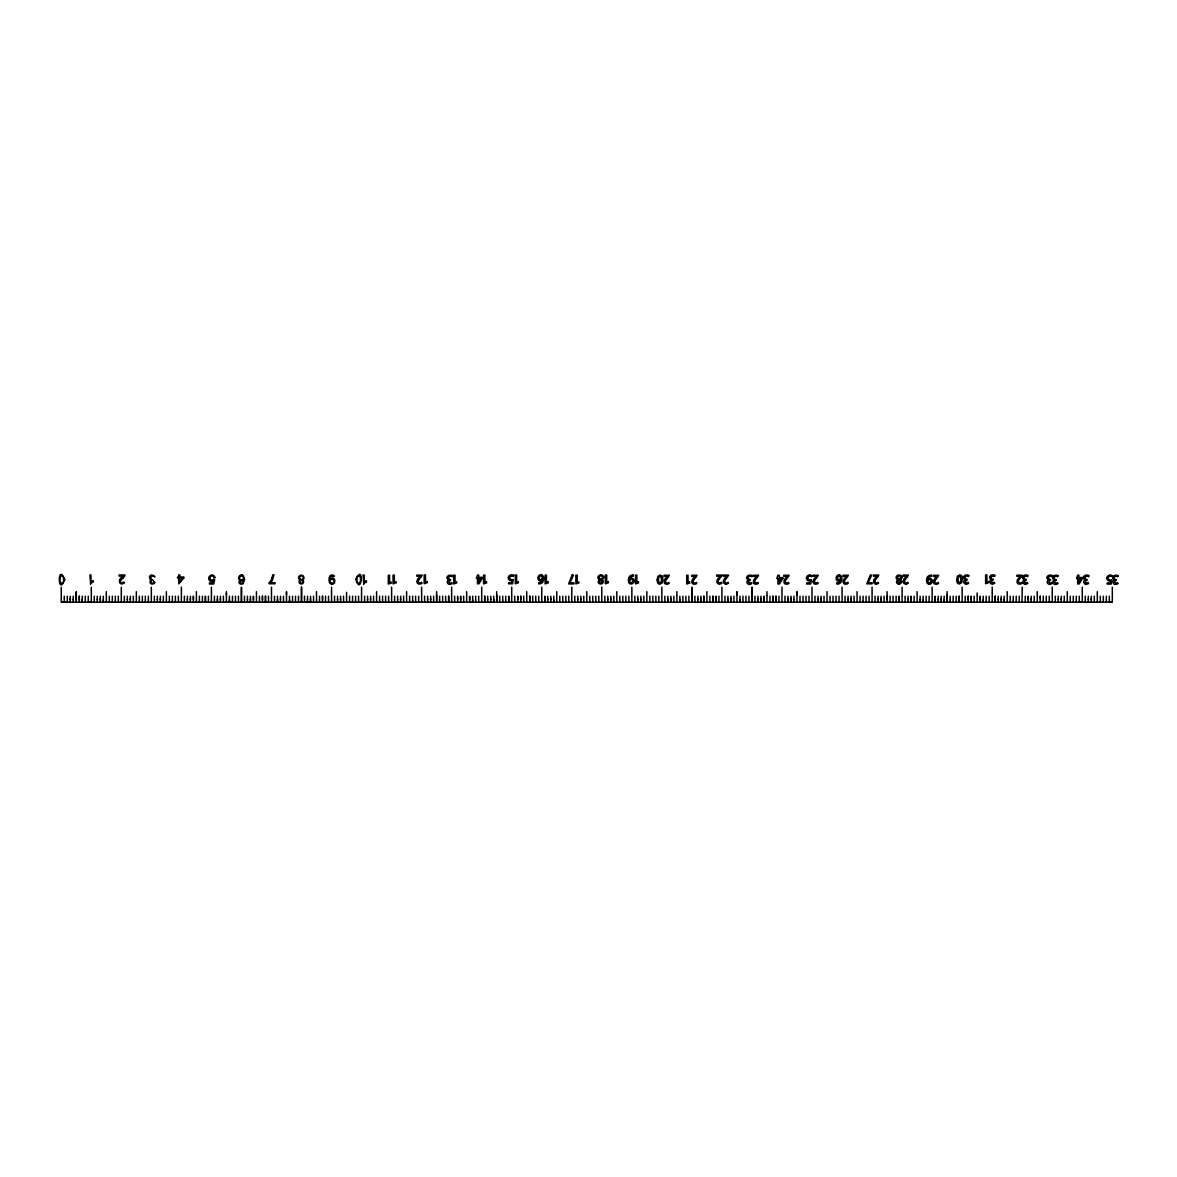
<?xml version="1.0" encoding="UTF-8"?>
<svg xmlns="http://www.w3.org/2000/svg" width="1177" height="1177" viewBox="0 0 1177 1177"><rect width="100%" height="100%" fill="white"/><g stroke="black" fill="none" stroke-linecap="round" stroke-linejoin="round"><path stroke-width="1.5" d="M70.252 602.168L70.282 596.195M73.298 602.168L73.298 599.534M76.27 601.506L76.27 594.944M76.299 600.182L76.27 591.678L76.299 594.297M79.3 599.917L79.3 596.195L79.3 602.168M82.272 599.917L82.302 596.195M97.308 599.534L97.279 596.195M100.295 602.168L100.295 599.534M103.296 599.917L103.296 602.168L103.296 596.195M106.327 602.168L106.298 591.678M109.299 596.195L109.329 602.168M112.33 596.195L112.301 602.168M127.351 599.534L127.322 596.195M130.323 602.168L130.323 599.534M136.355 602.168L136.326 591.678M139.327 596.195L139.357 602.168M142.358 596.195L142.329 602.168M157.38 599.534L157.35 596.195M160.352 602.168L160.352 599.534M163.353 601.785L163.353 596.195M166.384 602.168L166.354 591.678M169.356 596.195L169.385 602.168L169.356 601.403M172.386 596.195L172.357 602.168M187.408 599.534L187.378 596.195M190.38 602.168L190.38 599.534M196.412 602.168L196.382 591.678M199.384 596.195L199.413 602.168M202.415 596.195L202.385 602.168M217.407 596.195L217.436 602.168L217.407 599.167M220.408 602.168L220.408 599.534M226.44 602.168L226.411 592.987M226.44 594.944L226.411 591.678M229.412 596.195L229.412 602.168M232.457 596.195L232.428 602.168M247.464 599.534L247.435 596.195M250.436 601.785L250.436 599.534M250.436 602.168L250.436 598.416M253.438 599.917L253.438 596.195L253.467 602.168M256.439 594.944L256.439 591.678M259.455 596.195L259.484 602.168M262.456 599.917L262.456 596.195L262.456 602.168M277.463 596.195L277.492 602.168L277.463 599.167M280.464 602.168L280.464 599.534M283.51 601.785L283.51 599.917M286.482 601.506L286.511 591.678L286.467 594.944M289.513 602.168L289.483 596.195M292.514 599.917L292.514 596.195M307.521 599.534L307.491 596.195M310.493 602.168L310.507 599.534M310.537 602.168L310.507 598.416M316.539 602.168L316.51 591.678M319.511 599.917L319.511 596.195M322.513 599.917L322.513 596.195L322.513 602.168M337.564 599.534L337.519 596.195M340.536 602.168L340.536 599.534M346.568 602.168L346.568 592.34M349.54 596.195L349.569 602.168M352.57 596.195L352.541 602.168M367.592 599.534L367.562 596.195M370.564 599.534L370.593 601.785M376.596 602.168L376.566 591.678M379.568 596.195L379.597 602.168M382.599 596.195L382.569 602.168M397.62 599.534L397.591 596.195M400.592 602.168L400.592 599.534M406.624 602.168L406.595 591.678M409.596 596.195L409.625 602.168M412.627 596.195L412.627 602.168L412.597 600.653M427.648 599.534L427.619 596.195M430.62 602.168L430.62 599.534M436.652 602.168L436.623 591.678M439.624 596.195L439.654 602.168M442.655 596.195L442.626 602.168M457.647 597.681L457.647 602.168M457.676 599.534L457.647 596.195M460.648 602.168L460.648 596.195L460.678 599.917M466.651 594.944L466.651 591.678M469.652 599.917L469.652 596.195L469.682 602.168M472.654 599.917L472.668 602.168L472.698 596.195M487.705 599.534L487.675 596.195M490.677 602.168L490.677 599.534M493.678 601.035L493.707 599.534M493.707 601.785L493.722 599.917M496.723 602.168L496.679 591.678M499.695 596.195L499.725 602.168M502.726 599.917L502.726 596.195M517.733 599.534L517.733 596.195L517.703 602.168L517.733 601.403M520.705 602.168L520.705 596.195M526.752 602.168L526.722 591.678M529.724 599.917L529.724 596.195M529.753 596.195L529.724 600.285M532.725 602.168L532.754 596.195M547.761 599.534L547.732 596.195M550.748 602.168L550.748 599.534M553.749 599.917L553.749 602.168L553.749 596.195M556.75 591.678L556.78 601.506M559.752 596.195L559.781 602.168M562.783 596.195L562.753 602.168M577.804 599.534L577.775 596.195M580.776 602.168L580.776 599.534M586.808 602.168L586.779 591.678M589.78 596.195L589.809 602.168M592.811 596.195L592.781 602.168M607.832 599.534L607.803 596.195M610.804 602.168L610.804 599.534M613.835 601.403L613.835 602.168L613.805 596.195M616.836 602.168L616.807 591.678M619.808 596.195L619.808 601.785M622.839 596.195L622.81 602.168M637.86 599.534L637.831 596.195M640.832 602.168L640.832 599.534M646.864 602.168L646.835 591.678M649.836 596.195L649.866 602.168M652.867 596.195L652.838 602.168M667.859 596.195L667.889 602.168L667.859 599.167M670.861 602.168L670.861 599.534M676.893 602.168L676.893 595.606M676.863 594.944L676.863 591.678M679.894 599.917L679.894 602.168L679.865 596.195M682.91 596.195L682.866 602.168M697.917 599.534L697.887 596.195M700.889 600.653L700.889 599.534M700.889 602.168L700.889 598.416M703.92 601.785L703.92 596.195M706.921 602.168L706.891 591.678M709.893 596.195L709.937 602.168M712.909 596.195L712.938 600.285M712.938 599.917L712.938 596.195M727.916 596.195L727.945 602.168L727.916 599.167M730.917 602.168L730.917 599.534M736.934 601.506L736.964 591.678L736.92 594.944M739.936 596.195L739.965 602.168M742.967 596.195L742.937 602.168M757.973 599.534L757.944 596.195M760.945 599.534L760.945 602.168L760.945 598.416M763.991 598.416L763.991 602.168M766.963 594.944L766.963 591.678M769.964 596.195L769.993 602.168M772.965 599.917L772.965 596.195L772.965 602.168M788.001 599.534L787.972 596.195M790.988 602.168L790.988 599.534M794.019 599.917L794.019 602.168M796.991 601.506L797.02 591.678L796.991 594.944M799.992 596.195L800.022 602.168M803.023 596.195L802.994 602.168M818.044 599.534L818.015 596.195M821.016 599.534L821.016 602.168L821.046 601.035M827.048 602.168L827.019 591.678M830.02 596.195L830.05 602.168M833.051 596.195L833.022 602.168M848.073 599.534L848.043 596.195M851.045 602.168L851.045 599.534M857.077 602.168L857.047 591.678M860.049 596.195L860.078 602.168M863.079 596.195L863.079 602.168L863.05 601.403M878.101 599.534L878.071 596.195M881.073 602.168L881.073 599.534M887.105 602.168L887.075 591.678M890.077 596.195L890.106 602.168M893.108 596.195L893.078 602.168M908.129 599.534L908.1 596.195M911.101 602.168L911.101 596.195L911.13 599.917M914.132 601.785L914.102 596.195M917.133 602.168L917.104 591.678M920.134 602.168L920.105 599.534M920.134 599.917L920.105 596.195M923.151 596.195L923.151 602.168M938.157 599.534L938.128 596.195M941.129 602.168L941.129 599.534M944.131 600.653L944.131 596.195M944.16 599.917L944.16 602.168M947.161 602.168L947.132 591.678M950.133 599.917L950.148 596.195M953.179 596.195L953.149 602.168M968.156 596.195L968.156 602.168M968.185 599.534L968.185 596.195M971.157 602.168L971.157 596.195L971.187 599.917M977.16 594.944L977.16 592.987M980.176 599.917L980.176 596.195L980.206 602.168M983.207 601.403L983.207 596.195M998.214 599.534L998.184 596.195M1001.186 602.168L1001.186 599.534M1004.231 599.917L1004.231 602.168M1007.232 602.168L1007.203 591.678M1010.204 596.195L1010.234 602.168M1013.235 599.917L1013.235 596.195M1028.242 599.534L1028.257 596.195L1028.212 602.168L1028.242 601.403M1031.229 602.168L1031.229 599.534M1037.261 602.168L1037.231 591.678M1040.262 598.799L1040.262 596.195L1040.262 602.168M1043.263 596.195L1043.234 602.168M1058.285 599.534L1058.255 596.195M1061.257 602.168L1061.257 599.534M1064.288 601.035L1064.288 602.168L1064.258 596.195M1067.289 602.168L1067.259 591.678M1070.261 596.195L1070.29 602.168M1073.292 596.195L1073.262 602.168M1088.313 599.534L1088.284 596.195M1091.285 602.168L1091.285 599.534M1097.317 602.168L1097.288 591.678M1100.289 596.195L1100.318 602.168M1103.32 596.195L1103.29 602.168M133.354 602.168L133.325 596.195M193.411 602.168L193.381 596.195M223.439 602.168L223.409 596.195M313.538 602.168L313.509 596.195M343.566 602.168L343.537 596.195M373.595 602.168L373.565 596.195M403.623 602.168L403.593 596.195M433.651 602.168L433.622 596.195M463.679 602.168L463.65 596.195M523.75 602.168L523.706 596.195M583.807 602.168L583.777 596.195M643.863 602.168L643.834 596.195M673.891 602.168L673.862 596.195M733.948 602.168L733.918 596.195M824.047 602.168L824.018 596.195M854.075 602.168L854.046 596.195M884.104 602.168L884.074 596.195M974.188 602.168L974.159 596.195M1004.202 602.168L1004.231 599.534M1034.259 602.168L1034.23 596.195M1094.316 602.168L1094.286 596.195M330.134 579.143C329.31 574.17 335.298 577.48 334.386 576.068A2.207 2.207 0 0 0 333.209 575.126L331.782 575.023A2.781 2.781 0 0 0 329.884 576.171L329.634 576.598A4.267 4.267 0 0 0 329.339 577.333L329.089 578.996A14.065 14.065 0 0 0 329.06 580.217L329.354 582.115A3.384 3.384 0 0 0 329.648 582.747A2.84 2.84 0 0 0 332.091 584.204M657.163 579.731L657.914 576.318L660.032 575.141A2.486 2.486 0 0 1 662.151 576.377M956.71 579.525L957.475 576.112L959.593 574.935A2.486 2.486 0 0 1 961.712 576.156M602.05 581.762L600.844 582.998L599.534 581.776A1.707 1.707 0 0 1 600.653 580.158A1.986 1.986 0 0 1 602.212 581.57M900.346 581.762L899.154 583.056L897.83 581.776A1.707 1.707 0 0 1 898.948 580.217A1.986 1.986 0 0 1 900.508 581.644M1078.868 582.6L1078.926 578.54L1081.325 578.54L1078.941 582.644M779.115 582.762L779.174 578.598L781.587 578.598L779.189 582.703M59.983 578.29L60.468 576.598M152.966 580.32C152.098 580.114 148.317 575.788 153.084 575.994C158.351 579.702 150.759 571.183 149.435 577.318C150.612 580.511 150.685 579.775 149.994 582.438C150.582 585.866 157.203 582.998 154.069 581.615M513.172 579.57L512.628 583.777L508.596 583.777L508.596 582.659L511.657 582.659L511.951 580.614M811.291 579.79L810.747 583.998L806.731 583.998L806.731 582.88L809.791 582.88L810.085 580.835M1111.706 579.849L1111.162 584.072L1107.145 584.072L1107.145 582.953L1110.205 582.953L1110.499 580.894M213.317 580.555L212.86 582.909L209.447 582.909L209.447 583.998L213.743 583.998L214.67 579.378L213.64 579.216A2.03 2.03 0 0 1 210.462 579.29A2.03 2.03 0 0 1 211.124 576.171A2.03 2.03 0 0 1 213.993 577.524M513.658 575.362L513.363 576.362A3.575 3.575 0 0 0 511.657 575.936M811.483 576.583L811.792 575.582A4.311 4.311 0 0 0 809.732 575.17M1052.047 576.642L1052.4 575.612M1058.079 575.73L1057.726 576.759A3.354 3.354 0 0 0 1055.99 576.289A1.765 1.765 0 0 0 1054.062 577.848M1088.578 576.642L1088.931 575.612A4.134 4.134 0 0 0 1086.783 575.112A3.001 3.001 0 0 0 1083.414 577.642M1118.15 575.73L1117.797 576.759A3.354 3.354 0 0 0 1116.061 576.289A1.765 1.765 0 0 0 1114.133 577.848M868.185 582.703L871.657 575.053L870.274 575.053L866.802 583.851L872.083 583.851L872.083 582.733L868.185 582.733M359.971 582.527L360.397 581.364A12.064 12.064 0 0 0 360.456 578.26L360.015 576.553A1.677 1.677 0 0 0 357.322 576.509L356.955 577.848A12.976 12.976 0 0 0 356.925 580.732L357.381 582.438A1.633 1.633 0 0 0 360.03 582.571M420.366 576.274L419.645 577.024A14.315 14.315 0 0 0 417.747 579.246M936.142 577.186L936.863 576.45L933.332 576.421L933.332 575.303L938.672 575.303L937.583 577.274A20.803 20.803 0 0 0 935.597 579.54M1021.121 577.171L1022.224 575.185L1016.869 575.185L1016.869 576.318L1020.415 576.318L1019.694 577.068A14.315 14.315 0 0 0 1017.781 579.29A4.281 4.281 0 0 0 1017.046 581.585A2.692 2.692 0 0 0 1017.664 583.365M122.702 578.319C114.802 586.058 126.984 580.408 124.159 583.056C118.583 586.779 117.685 578.142 122.835 576.789A4.105 4.105 0 0 0 123.482 576.068L119.068 576.068L119.068 574.979L124.924 574.979A2.045 2.045 0 0 1 124.806 575.759A7.548 7.548 0 0 1 122.643 578.231M389.616 582.821L391.102 582.012L391.397 582.998L388.292 584.057L388.292 575.288L389.587 575.273L389.587 582.821M577.201 582.674L578.687 581.85L578.996 582.85L575.877 583.91L575.877 575.141L577.186 575.112L577.186 582.674M632.726 576.053L632.476 576.083A3.045 3.045 0 0 0 630.401 577.216A4.355 4.355 0 0 0 629.724 579.084A2.383 2.383 0 0 1 631.608 578.275M512.878 579.599L512.186 579.643M811.012 579.82L810.35 579.864A2.325 2.325 0 0 1 807.54 578.069M1111.485 579.893L1110.691 579.923A2.325 2.325 0 0 1 1107.954 578.142M213.743 577.583L214.832 577.48M930.919 575.2L930.624 575.229A4.193 4.193 0 0 0 927.505 576.877A6.356 6.356 0 0 0 926.593 580.246M632.991 575.009L632.549 575.038A4.193 4.193 0 0 0 629.357 576.701A6.356 6.356 0 0 0 628.444 580.084A4.723 4.723 0 0 0 629.062 583.027A2.575 2.575 0 0 0 631.181 583.998A3.075 3.075 0 0 0 634.05 580.938A2.663 2.663 0 0 0 631.622 578.069M332.12 584.16L332.959 584.042A2.545 2.545 0 0 0 333.694 583.689A2.84 2.84 0 0 0 334.121 583.321A2.737 2.737 0 0 0 334.724 582.365L334.724 579.937A2.516 2.516 0 0 0 334.268 579.172A2.795 2.795 0 0 0 333.753 578.643A2.413 2.413 0 0 0 332.811 578.245M273.755 574.92L272.667 574.92A11.373 11.373 0 0 1 272.255 577.377M420.366 576.259L416.835 576.259L416.835 575.141L422.175 575.141L421.086 577.113A20.803 20.803 0 0 0 419.1 579.378M90.6 583.954L89.908 574.95L90.982 574.95L90.982 581.968A6.944 6.944 0 0 1 93.218 580.673L93.218 581.703M363.796 584.027L363.09 575.009L364.179 575.009L364.179 582.027A6.944 6.944 0 0 1 366.415 580.732L366.4 581.776M65.147 602.197L61.263 602.197L61.263 587.176M1022.019 602.168L1022.239 587.176M1050.325 602.197L1052.267 602.197L1052.238 587.176M1080.354 602.197L1082.31 602.197L1082.266 587.176M1110.367 602.197L1112.324 602.197L1112.324 587.176M61.484 602.168L1112.103 602.168M89.364 602.197L91.306 602.197L91.306 587.176M241.491 575.009L242.447 575.156M929.403 583.218L928.388 582.689M631.166 583.042L630.136 582.35A3.752 3.752 0 0 1 629.798 580.57M243.271 575.582L244.595 579.378L243.183 583.615A2.604 2.604 0 0 1 242.374 584.042L240.432 584.042A2.266 2.266 0 0 1 239.122 582.895L238.843 581.968L239.931 581.85A2.177 2.177 0 0 0 240.373 582.88A1.604 1.604 0 0 0 242.403 582.953M658.914 582.306C662.195 586.072 662.563 573.111 658.826 577.274A7.709 7.709 0 0 0 658.532 579.687A7.548 7.548 0 0 0 658.811 582.203M938.481 583.439L938.084 582.468A2.987 2.987 0 0 1 936.392 583.203A1.56 1.56 0 0 1 935.171 582.733M847.72 582.409L848.131 583.38A3.825 3.825 0 0 1 845.763 584.145A2.751 2.751 0 0 1 843.718 583.483M1117.812 583.615L1117.473 582.644A2.942 2.942 0 0 1 1115.899 583.174L1114.575 582.291L1115.119 580.835A2.148 2.148 0 0 1 1116.282 580.482L1116.252 579.525A2.28 2.28 0 0 1 1114.825 579.084A1.589 1.589 0 0 1 1114.31 577.863M1057.74 583.615L1057.402 582.644A2.942 2.942 0 0 1 1055.828 583.174L1054.504 582.291L1055.048 580.835A2.148 2.148 0 0 1 1056.21 580.482L1056.181 579.525A2.28 2.28 0 0 1 1054.754 579.084A1.589 1.589 0 0 1 1054.239 577.863M836.935 583.101L836.95 584.116A5.032 5.032 0 0 0 840.496 582.85A5.856 5.856 0 0 0 841.805 578.834A3.634 3.634 0 0 0 839.024 574.685M538.742 582.88L538.757 583.895A5.032 5.032 0 0 0 542.317 582.63A5.856 5.856 0 0 0 543.627 578.613A3.634 3.634 0 0 0 540.832 574.464M1091.314 596.195L1091.314 598.799M1088.313 601.403L1088.313 602.168L1088.284 599.167M1061.286 596.195L1061.286 598.799M1058.285 601.403L1058.285 602.168L1058.255 599.167M1031.258 596.195L1031.258 598.799M1013.206 600.285L1013.206 602.168M1004.202 596.195L1004.202 599.534M1001.215 596.195L1001.23 598.799M998.214 601.403L998.214 602.168L998.184 599.167M983.178 602.168L983.178 599.917M977.19 595.606L977.204 601.506M968.185 601.403L968.185 602.168M950.163 600.285L950.177 602.168M941.159 596.195L941.159 598.799M938.157 601.403L938.157 602.168L938.128 599.167M923.121 602.168L923.106 599.917M908.129 601.403L908.129 602.168L908.1 599.167M887.075 596.253L887.075 599.52M881.102 596.195L881.102 598.799M878.101 601.403L878.101 602.168L878.071 599.167M851.074 596.195L851.074 598.799M848.073 601.403L848.073 602.168L848.043 599.167M821.046 596.195L821.046 598.799M818.044 601.403L818.044 602.168L818.015 599.167M793.989 596.195L793.989 599.534M791.018 596.195L791.018 598.799M788.001 601.403L788.001 602.168L787.972 599.167M766.992 595.606L766.992 601.506M763.991 597.313L763.991 596.195L763.961 599.917M760.975 596.195L760.989 598.799M757.973 601.403L757.973 602.168M739.965 601.785L739.965 599.917M730.946 596.195L730.946 598.799M712.909 600.285L712.909 602.168M703.89 596.195L703.89 599.917M700.918 596.195L700.918 598.799M697.917 601.403L697.917 602.168L697.887 599.167M670.89 596.195L670.89 598.799M640.862 596.195L640.862 598.799M637.86 601.403L637.86 602.168L637.831 599.167M610.834 596.195L610.834 598.799M607.832 601.403L607.832 602.168L607.803 599.167M580.805 596.195L580.805 598.799M577.804 601.403L577.804 602.168L577.775 599.167M550.777 596.195L550.777 598.799M547.761 601.403L547.761 602.168M529.753 600.285L529.753 602.168M520.734 596.195L520.734 599.917M502.697 600.285L502.697 602.168M493.678 596.195L493.678 599.534M490.706 596.195L490.706 598.799M487.705 601.403L487.705 602.168L487.675 599.167M466.68 595.606L466.68 601.506M457.676 601.403L457.676 602.168M430.65 596.195L430.65 598.799M427.648 601.403L427.648 602.168L427.619 599.167M400.621 596.195L400.621 598.799M397.62 601.403L397.62 602.168L397.591 599.167M370.593 596.195L370.593 598.799M367.592 601.403L367.592 602.168L367.562 599.167M340.565 596.195L340.565 598.799M337.564 601.403L337.564 602.168L337.519 599.167M319.541 600.285L319.541 602.168M310.537 596.195L310.537 598.799M307.521 601.403L307.521 602.168L307.491 599.167M292.485 600.285L292.485 602.168M289.513 601.035L289.513 599.917M283.466 596.195L283.48 599.534M280.494 596.195L280.494 598.799M256.468 595.606L256.468 601.506M250.466 596.195L250.466 598.799M247.464 601.403L247.464 602.168M229.441 602.168L229.441 599.917M220.437 596.195L220.437 598.799M193.381 596.562L193.381 599.534M190.409 596.195L190.409 598.799M187.408 601.403L187.408 602.168L187.378 599.167M160.381 596.195L160.381 598.799M157.38 601.403L157.38 602.168L157.35 599.167M130.353 596.195L130.353 598.799M127.351 601.403L127.351 602.168L127.322 599.167M100.325 596.195L100.325 598.799M97.308 601.403L97.308 602.168L97.279 599.167M82.272 600.285L82.272 602.168M73.268 596.195L73.268 599.167M70.296 598.416L70.296 599.917M1109.308 596.195L1109.337 602.168M1106.321 596.195L1106.292 602.168M1091.285 598.416L1091.314 599.917M1085.282 596.195L1085.312 602.168M1079.265 596.195L1079.294 602.168M1076.293 596.195L1076.264 602.168M1061.257 598.416L1061.286 599.917M1055.283 596.195L1055.283 602.168M1049.266 596.195L1049.266 602.168M1046.265 596.195L1046.265 602.168M1031.229 598.416L1031.258 599.917M1025.241 596.195L1025.241 602.168M1019.238 596.195L1019.238 602.168M1016.207 596.195L1016.207 602.168M1001.186 598.416L1001.23 599.917M995.212 596.195L995.212 602.168M995.183 596.195L995.183 602.168M992.211 587.176L992.211 602.168M989.18 596.195L989.21 602.168M986.208 596.195L986.208 602.168M965.184 596.195L965.155 602.168M962.153 587.176L962.153 602.168M959.181 596.195L959.181 602.168M959.152 596.195L959.152 602.168M956.18 596.195L956.151 602.168M947.161 594.944L947.161 601.506M941.129 598.416L941.159 599.917M932.125 587.176L932.125 602.168M931.493 575.185L931.493 576.215M929.153 596.195L929.124 602.168M926.122 596.195L926.152 602.168M905.098 596.195L905.098 602.168M902.097 587.176L902.097 602.168M896.124 596.195L896.124 602.168M881.073 598.416L881.102 599.917M875.07 596.195L875.07 602.168M872.069 587.176L872.069 602.168M869.053 596.195L869.097 602.168M866.051 596.195L866.081 602.168M851.045 598.416L851.074 599.917M845.042 596.195L845.042 602.168M842.07 587.176L842.07 602.168M839.054 596.195L839.024 602.168M836.023 596.195L836.053 602.168M821.016 598.416L821.046 599.917M814.999 596.195L814.999 602.168M811.998 587.176L812.027 602.168M808.996 596.195L809.026 602.168M806.024 596.195L805.995 602.168M790.988 598.416L791.018 599.917M784.971 596.195L785 602.168M781.969 587.176L781.969 602.168M778.997 596.195L778.968 602.168M775.996 596.195L775.996 602.168M775.967 596.195L775.967 602.168M757.944 599.167L757.944 602.168M754.972 596.195L754.972 602.168M748.969 596.195L748.94 602.168M745.938 596.195L745.968 602.168M730.917 598.416L730.946 599.917M724.944 596.195L724.944 602.168M721.913 587.176L721.913 602.168M718.941 596.195L718.912 602.168M694.916 596.195L694.886 602.168M688.913 596.195L688.883 602.168M685.882 596.195L685.911 602.168M670.861 598.416L670.89 599.917M664.858 596.195L664.858 602.168M661.857 587.176L661.857 602.168M658.855 596.195L658.855 602.168M655.839 596.195L655.869 602.168M640.832 598.416L640.862 599.917M634.859 596.195L634.859 602.168M633.329 575.009L633.329 576.039M631.858 587.176L631.858 602.168M628.842 596.195L628.842 602.168M625.84 596.195L625.811 602.168M610.804 598.416L610.834 599.917M604.801 596.195L604.831 602.168M601.785 587.176L601.785 602.168M598.784 596.195L598.784 602.168M595.783 596.195L595.783 602.168M580.776 598.416L580.805 599.917M574.788 596.195L574.788 602.168M571.787 587.176L571.757 602.168M568.785 596.195L568.785 602.168M565.784 596.195L565.784 602.168M550.748 598.416L550.777 599.917M547.732 599.167L547.732 602.168M541.758 587.176L541.758 602.168M538.728 596.195L538.757 602.168M535.726 596.195L535.756 602.168M514.702 596.195L514.702 602.168M511.73 587.176L511.701 602.168M505.727 596.195L505.698 602.168M496.709 594.944L496.723 601.506M490.677 598.416L490.706 599.917M484.703 596.195L484.703 602.168M484.674 596.195L484.674 602.168M481.702 587.176L481.702 602.168M478.701 596.195L478.701 602.168M475.699 596.195L475.699 602.168M454.646 596.195L454.646 602.168M451.644 587.176L451.644 602.168M448.672 596.195L448.672 602.168M448.643 596.195L448.643 602.168M445.642 596.195L445.671 602.168M436.652 594.944L436.652 601.506M430.62 598.416L430.65 599.917M424.617 596.195L424.617 602.168M421.616 587.176L421.646 602.168M418.644 596.195L418.644 602.168M415.599 596.195L415.628 602.168M400.592 598.416L400.621 599.917M394.589 596.195L394.589 602.168M391.617 587.176L391.617 602.168M388.601 596.195L388.601 602.168M385.6 596.195L385.6 602.168M370.564 598.416L370.593 599.917M364.59 596.195L364.59 602.168M361.574 587.176L361.545 602.168M358.544 596.195L358.573 602.168M355.572 596.195L355.572 602.168M340.536 598.416L340.565 599.917M334.548 596.195L334.518 602.168M331.546 587.176L331.546 602.168M328.515 596.195L328.545 602.168M325.543 596.195L325.543 602.168M304.49 596.195L304.519 602.168M301.518 587.176L301.518 602.168M301.489 587.176L301.489 602.168M298.487 596.195L298.517 602.168M295.515 596.195L295.486 602.168M280.464 598.416L280.494 599.917M274.491 596.195L274.462 602.168M271.49 587.176L271.46 602.168M269.195 582.895L269.195 583.763L275.006 583.763L275.006 582.689L270.607 582.689A12.535 12.535 0 0 0 273.711 574.92M268.459 596.195L268.488 602.168M265.487 596.195L265.487 602.168M265.458 596.195L265.458 602.168M247.435 599.167L247.435 602.168M244.463 596.195L244.463 602.168M238.431 596.195L238.46 602.168M235.429 596.195L235.459 602.168M220.408 598.416L220.437 599.917M214.435 596.195L214.435 602.168M211.404 587.176L211.404 602.168M208.432 596.195L208.432 602.168M190.38 598.416L190.409 599.917M184.406 596.195L184.377 602.168M181.376 587.176L181.405 602.168M178.374 596.195L178.404 602.168M175.388 596.195L175.358 602.168M160.352 598.416L160.381 599.917M154.378 596.195L154.378 602.168M151.333 587.176L151.333 602.168M148.361 596.195L148.361 602.168M145.33 596.195L145.33 602.168M130.323 598.416L130.353 599.917M124.35 596.195L124.306 602.168M121.305 587.176L121.305 602.168M118.333 596.195L118.333 602.168M115.331 596.195L115.331 602.168M100.295 598.416L100.325 599.917M94.278 596.195L94.278 602.168M88.275 596.195L88.304 602.168M85.274 596.195L85.303 602.168M82.302 599.534L82.302 600.285M73.298 599.167L73.268 599.917M67.28 596.195L67.28 602.168M64.249 596.195L64.279 602.168M60.012 578.29A12.064 12.064 0 0 0 60.071 581.394L60.513 582.556A1.633 1.633 0 0 0 63.102 582.483L63.573 580.776A12.976 12.976 0 0 0 63.529 577.878L63.087 576.598A1.677 1.677 0 0 0 60.41 576.553M90.555 583.924A5.561 5.561 0 0 1 93.248 581.806M153.907 581.615A1.574 1.574 0 0 1 151.701 583.101A1.574 1.574 0 0 1 151.259 580.482M151.465 580.702A2.222 2.222 0 0 1 152.775 580.305M214.905 577.466A2.898 2.898 0 0 0 209.815 575.98A3.001 3.001 0 0 0 213.508 580.85M243.507 579.79A2.589 2.589 0 0 1 242.55 580.702A2.678 2.678 0 0 1 240.799 580.938A2.428 2.428 0 0 1 239.873 580.526A2.869 2.869 0 0 1 239.284 579.967A2.678 2.678 0 0 1 238.813 579.231L238.681 578.084A3.457 3.457 0 0 1 239.137 576.333A2.722 2.722 0 0 1 243.109 575.553M243.345 579.82A4.428 4.428 0 0 1 242.609 583.115M272.167 577.363A13.771 13.771 0 0 1 269.209 582.895M302.68 579.937A2.251 2.251 0 0 1 302.975 583.262A2.251 2.251 0 0 1 299.635 583.233A2.251 2.251 0 0 1 299.973 579.908M299.988 580.129A2.648 2.648 0 0 1 299.252 576.127A2.648 2.648 0 0 1 303.313 576.097A2.648 2.648 0 0 1 302.666 580.099M363.737 583.983A5.561 5.561 0 0 1 366.444 581.865M330.149 579.364A2.516 2.516 0 0 1 332.753 578.231M419.144 579.408A3.634 3.634 0 0 0 418.321 581.394A1.81 1.81 0 0 0 418.703 582.527A1.56 1.56 0 0 0 419.88 582.953A2.987 2.987 0 0 0 421.572 582.291L421.984 583.277A3.825 3.825 0 0 1 419.615 584.042A2.751 2.751 0 0 1 417.585 583.365A2.692 2.692 0 0 1 417.026 581.526M416.996 581.526A4.281 4.281 0 0 1 417.761 579.261M449.952 584.366A2.354 2.354 0 0 1 447.363 582.497A2.354 2.354 0 0 1 449.011 579.761M449.923 584.16A3.914 3.914 0 0 0 452.145 583.586L451.791 582.6A2.942 2.942 0 0 1 450.232 583.13L448.923 582.306L449.437 580.791A2.148 2.148 0 0 1 450.6 580.438L450.585 579.481A2.28 2.28 0 0 1 449.143 579.04A1.589 1.589 0 0 1 448.643 577.819M449.07 580.07A2.31 2.31 0 0 1 447.26 577.775M446.966 577.73A3.001 3.001 0 0 1 450.32 575.215A4.134 4.134 0 0 1 452.498 575.656L452.13 576.73A3.354 3.354 0 0 0 450.394 576.244A1.765 1.765 0 0 0 448.452 577.804M508.464 577.892A2.766 2.766 0 0 0 509.244 579.996A3.251 3.251 0 0 0 511.377 580.629M508.229 577.878A3.207 3.207 0 0 1 511.612 574.876A4.311 4.311 0 0 1 513.672 575.332M509.715 577.76A1.927 1.927 0 0 1 511.657 575.862M512.098 579.584A2.325 2.325 0 0 1 509.42 577.848M540.39 580.805A2.589 2.589 0 0 0 542.317 579.878A3.796 3.796 0 0 1 541.376 581.835A3.781 3.781 0 0 1 538.757 582.792M540.89 575.568A2.398 2.398 0 0 1 542.17 578.245M540.626 575.656A1.957 1.957 0 0 0 539.434 577.878A1.854 1.854 0 0 0 540.743 580.04M542.347 578.275A1.589 1.589 0 0 1 540.802 579.79M540.729 574.92A2.707 2.707 0 0 0 538.757 575.7A3.413 3.413 0 0 0 537.963 577.981A2.737 2.737 0 0 0 540.361 581.011M603.713 577.26A2.722 2.722 0 0 1 602.035 579.628M600.873 574.994A2.707 2.707 0 0 1 603.904 577.216M599.299 577.333A1.53 1.53 0 0 1 600.829 575.803A1.53 1.53 0 0 1 602.344 577.333A1.913 1.913 0 0 1 600.961 579.158A2.251 2.251 0 0 1 599.167 577.363M602.021 579.687A2.31 2.31 0 0 1 603.36 581.615A2.56 2.56 0 0 1 600.726 583.954A2.678 2.678 0 0 1 598.828 583.321A2.192 2.192 0 0 1 598.269 581.776A2.369 2.369 0 0 1 599.652 579.79M599.652 579.702A2.634 2.634 0 0 1 597.916 577.466A2.825 2.825 0 0 1 600.858 574.92M632.535 581.055A1.971 1.971 0 0 1 631.358 583.306M629.842 580.055A1.648 1.648 0 0 1 631.255 579.216M631.313 579.01A1.765 1.765 0 0 1 632.608 581.011M657.222 579.746A6.9 6.9 0 0 0 657.766 582.983A2.472 2.472 0 0 0 659.944 584.175L662.077 582.968L662.842 579.643A6.812 6.812 0 0 0 662.21 576.347M665.829 582.689A1.56 1.56 0 0 0 667.035 583.086A2.987 2.987 0 0 0 668.727 582.424L669.154 583.395A3.825 3.825 0 0 1 666.77 584.175A2.751 2.751 0 0 1 664.74 583.498A2.692 2.692 0 0 1 664.181 581.659A4.281 4.281 0 0 1 664.917 579.378M665.858 582.659A1.81 1.81 0 0 1 665.535 581.526A3.634 3.634 0 0 1 666.3 579.54A20.803 20.803 0 0 1 668.256 577.26L669.33 575.259L663.99 575.259L663.99 576.392L667.521 576.392L666.8 577.142A14.315 14.315 0 0 0 664.902 579.364M693.238 581.526A1.81 1.81 0 0 0 693.562 582.659A1.56 1.56 0 0 0 694.739 583.086A2.987 2.987 0 0 0 696.431 582.424L696.843 583.395A3.825 3.825 0 0 1 694.474 584.175A2.751 2.751 0 0 1 692.444 583.498A2.692 2.692 0 0 1 691.885 581.659A4.281 4.281 0 0 1 692.62 579.378A14.315 14.315 0 0 1 694.518 577.157L695.224 576.406L691.693 576.392L691.693 575.259L697.034 575.259L695.945 577.245A20.803 20.803 0 0 0 693.959 579.496M693.179 581.512A3.634 3.634 0 0 1 694.003 579.54M726.047 583.998A3.825 3.825 0 0 0 728.431 583.248L728.004 582.262A2.987 2.987 0 0 1 726.312 582.983A1.56 1.56 0 0 1 725.091 582.512A1.81 1.81 0 0 1 724.797 581.35A3.634 3.634 0 0 1 725.576 579.364A20.803 20.803 0 0 1 727.518 577.083L728.607 575.082L723.252 575.082L723.252 576.2L726.798 576.2L726.062 576.965A14.315 14.315 0 0 0 724.164 579.187A4.281 4.281 0 0 0 723.428 581.482A2.692 2.692 0 0 0 724.046 583.262A2.751 2.751 0 0 0 726.032 583.969M718.25 581.35A1.81 1.81 0 0 0 718.573 582.483A1.56 1.56 0 0 0 719.75 582.909A2.987 2.987 0 0 0 721.442 582.247L721.854 583.218A3.825 3.825 0 0 1 719.485 583.998M718.191 581.335A3.634 3.634 0 0 1 719.015 579.364M718.97 579.319A20.803 20.803 0 0 1 720.957 577.083L722.045 575.082L716.69 575.082L716.69 576.2L720.236 576.2L719.515 576.965A14.315 14.315 0 0 0 717.602 579.187A4.281 4.281 0 0 0 716.867 581.482A2.692 2.692 0 0 0 717.484 583.262A2.751 2.751 0 0 0 719.485 583.969M756.311 583.056A1.56 1.56 0 0 1 755.104 582.659A1.81 1.81 0 0 1 754.81 581.497A3.634 3.634 0 0 1 755.575 579.511A20.803 20.803 0 0 1 757.532 577.23L758.606 575.244L753.265 575.244L753.265 576.362L756.796 576.362L756.075 577.127A14.315 14.315 0 0 0 754.177 579.349A4.281 4.281 0 0 0 753.427 581.644A2.692 2.692 0 0 0 754.06 583.424M756.325 583.145A2.987 2.987 0 0 0 758.003 582.394L758.415 583.38A3.825 3.825 0 0 1 756.046 584.145A2.751 2.751 0 0 1 754.016 583.483M749.572 584.351A2.354 2.354 0 0 1 746.983 582.483A2.354 2.354 0 0 1 748.616 579.746M749.543 584.13A3.914 3.914 0 0 0 751.765 583.571L751.412 582.571A2.942 2.942 0 0 1 749.852 583.115L748.543 582.291L749.058 580.761A2.148 2.148 0 0 1 750.22 580.408L750.205 579.452A2.28 2.28 0 0 1 748.763 579.01A1.589 1.589 0 0 1 748.263 577.804M748.69 580.04A2.31 2.31 0 0 1 746.88 577.745M746.586 577.701A3.001 3.001 0 0 1 749.94 575.185A4.134 4.134 0 0 1 752.118 575.641L751.75 576.701A3.354 3.354 0 0 0 750.014 576.23A1.765 1.765 0 0 0 748.072 577.775M786.839 583.056A1.56 1.56 0 0 1 785.633 582.659A1.81 1.81 0 0 1 785.339 581.497A3.634 3.634 0 0 1 786.104 579.511A20.803 20.803 0 0 1 788.06 577.23L789.134 575.244L783.794 575.244L783.794 576.362L787.325 576.362L786.604 577.127A14.315 14.315 0 0 0 784.706 579.349A4.281 4.281 0 0 0 783.956 581.644A2.692 2.692 0 0 0 784.588 583.424M786.854 583.145A2.987 2.987 0 0 0 788.531 582.394L788.958 583.38A3.825 3.825 0 0 1 786.574 584.145A2.751 2.751 0 0 1 784.544 583.483M806.583 578.113A2.766 2.766 0 0 0 807.363 580.217A3.251 3.251 0 0 0 809.496 580.85M806.348 578.098A3.207 3.207 0 0 1 809.732 575.097M809.776 576.156A3.575 3.575 0 0 1 811.483 576.583M807.834 577.981A1.927 1.927 0 0 1 809.776 576.083M816.029 583.056A1.56 1.56 0 0 1 814.822 582.659A1.81 1.81 0 0 1 814.528 581.497A3.634 3.634 0 0 1 815.293 579.511A20.803 20.803 0 0 1 817.235 577.23L818.324 575.244L812.969 575.244L812.969 576.362L816.514 576.362L815.793 577.127A14.315 14.315 0 0 0 813.881 579.349A4.281 4.281 0 0 0 813.145 581.644M816.029 583.145A2.987 2.987 0 0 0 817.706 582.394L818.133 583.38A3.825 3.825 0 0 1 815.764 584.145A2.751 2.751 0 0 1 813.719 583.483M813.763 583.424A2.692 2.692 0 0 1 813.16 581.644M846.028 583.056A1.56 1.56 0 0 1 844.806 582.659A1.81 1.81 0 0 1 844.527 581.497A3.634 3.634 0 0 1 845.292 579.511A20.803 20.803 0 0 1 847.234 577.23L848.323 575.244L842.967 575.244L842.967 576.362L846.513 576.362L845.777 577.127A14.315 14.315 0 0 0 843.88 579.349A4.281 4.281 0 0 0 843.144 581.644A2.692 2.692 0 0 0 843.762 583.424M847.705 582.394A2.987 2.987 0 0 1 846.028 583.145M840.54 580.084A3.796 3.796 0 0 1 839.569 582.056M840.51 580.099A2.457 2.457 0 0 1 838.583 580.982M839.083 575.803A2.398 2.398 0 0 1 840.363 578.466M837.627 578.098A1.957 1.957 0 0 1 838.818 575.877M840.525 578.495A1.589 1.589 0 0 1 838.995 580.011M839.672 582.174A3.781 3.781 0 0 1 836.95 583.012M838.921 575.141A2.707 2.707 0 0 0 836.95 575.921A3.413 3.413 0 0 0 836.156 578.216A2.737 2.737 0 0 0 838.539 581.247M838.936 580.261A1.854 1.854 0 0 1 837.568 578.142M875.291 582.512A1.56 1.56 0 0 0 876.512 582.909A2.987 2.987 0 0 0 878.189 582.247L878.616 583.218A3.825 3.825 0 0 1 876.247 583.998M875.32 582.483A1.81 1.81 0 0 1 875.011 581.35A3.634 3.634 0 0 1 875.776 579.364A20.803 20.803 0 0 1 877.718 577.083L878.807 575.082L873.452 575.082L873.452 576.2L876.997 576.2L876.262 576.965A14.315 14.315 0 0 0 874.364 579.187M876.232 583.969A2.751 2.751 0 0 1 874.202 583.321A2.692 2.692 0 0 1 873.643 581.482A4.281 4.281 0 0 1 874.393 579.202M905.863 583.998A3.825 3.825 0 0 0 908.247 583.248L907.835 582.262A2.987 2.987 0 0 1 906.143 582.983A1.56 1.56 0 0 1 904.922 582.512A1.81 1.81 0 0 1 904.627 581.35A3.634 3.634 0 0 1 905.393 579.364A20.803 20.803 0 0 1 907.349 577.083L908.423 575.082L903.083 575.082L903.083 576.2L906.614 576.2L905.893 576.965A14.315 14.315 0 0 0 903.995 579.187M905.863 583.969A2.751 2.751 0 0 1 903.833 583.321A2.692 2.692 0 0 1 903.274 581.482M903.245 581.482A4.281 4.281 0 0 1 904.01 579.202M902.009 577.333A2.722 2.722 0 0 1 900.331 579.687A2.31 2.31 0 0 1 901.67 581.673A2.56 2.56 0 0 1 899.022 584.013M902.2 577.274A2.707 2.707 0 0 0 899.169 575.067A2.825 2.825 0 0 0 896.094 577.495A2.634 2.634 0 0 0 897.948 579.761M897.595 577.392A1.53 1.53 0 0 1 899.125 575.877A1.574 1.574 0 0 1 900.596 577.407A1.913 1.913 0 0 1 899.272 579.216M899.272 579.202A2.251 2.251 0 0 1 897.477 577.436M899.022 583.954A2.678 2.678 0 0 1 897.124 583.395A2.192 2.192 0 0 1 896.58 581.85A2.369 2.369 0 0 1 897.963 579.849M935.2 582.689A1.81 1.81 0 0 1 934.876 581.556A3.634 3.634 0 0 1 935.641 579.57M938.496 583.454A3.825 3.825 0 0 1 936.112 584.219A2.751 2.751 0 0 1 934.082 583.542A2.692 2.692 0 0 1 933.523 581.703A4.281 4.281 0 0 1 934.258 579.422A14.315 14.315 0 0 1 936.156 577.201M927.873 579.246A4.355 4.355 0 0 1 928.624 577.451A3.045 3.045 0 0 1 930.624 576.303M927.917 579.231A2.383 2.383 0 0 1 929.756 578.451M929.506 583.468A1.971 1.971 0 0 0 930.683 581.232A1.765 1.765 0 0 0 929.462 579.187M928.256 582.541A3.752 3.752 0 0 1 927.962 580.747M927.991 580.217A1.648 1.648 0 0 1 929.403 579.393M929.33 584.175A2.575 2.575 0 0 1 927.241 583.189A4.723 4.723 0 0 1 926.637 580.261M929.344 584.336A3.075 3.075 0 0 0 932.199 581.114A2.663 2.663 0 0 0 929.771 578.245M966.405 584.16A2.354 2.354 0 0 1 963.816 582.291A2.354 2.354 0 0 1 965.464 579.555M966.391 583.939A3.914 3.914 0 0 0 968.612 583.38L968.259 582.38A2.942 2.942 0 0 1 966.685 582.924L965.375 582.1L965.905 580.585A2.148 2.148 0 0 1 967.067 580.217L967.038 579.261A2.28 2.28 0 0 1 965.611 578.819M965.523 579.849A2.31 2.31 0 0 1 963.713 577.554M963.419 577.51A3.001 3.001 0 0 1 966.773 575.009A4.134 4.134 0 0 1 968.951 575.45L968.583 576.509A3.354 3.354 0 0 0 966.847 576.039A1.765 1.765 0 0 0 964.919 577.583M965.596 578.834A1.589 1.589 0 0 1 965.111 577.613M956.783 579.525A6.9 6.9 0 0 0 957.328 582.762A2.472 2.472 0 0 0 959.505 583.954L961.638 582.762L962.403 579.437A6.812 6.812 0 0 0 961.756 576.142M992.535 584.027A2.354 2.354 0 0 1 989.945 582.159A2.354 2.354 0 0 1 991.593 579.422M992.52 583.807A3.914 3.914 0 0 0 994.727 583.248L994.374 582.262A2.942 2.942 0 0 1 992.814 582.792L991.505 581.968L992.034 580.452A2.148 2.148 0 0 1 993.197 580.099L993.167 579.143A2.28 2.28 0 0 1 991.74 578.701A1.589 1.589 0 0 1 991.225 577.48M991.652 579.731A2.31 2.31 0 0 1 989.842 577.436M989.548 577.392A3.001 3.001 0 0 1 992.902 574.876A4.134 4.134 0 0 1 995.08 575.318L994.712 576.377A3.354 3.354 0 0 0 992.976 575.906M991.049 577.466A1.765 1.765 0 0 1 992.976 575.891M1025.55 584.219A2.354 2.354 0 0 1 1022.96 582.35A2.354 2.354 0 0 1 1024.608 579.614M1025.535 583.998A3.914 3.914 0 0 0 1027.756 583.439L1027.403 582.438A2.942 2.942 0 0 1 1025.829 582.968L1024.52 582.159L1025.049 580.629A2.148 2.148 0 0 1 1026.212 580.276L1026.182 579.319A2.28 2.28 0 0 1 1024.755 578.878A1.589 1.589 0 0 1 1024.255 577.657M1024.667 579.908A2.31 2.31 0 0 1 1022.857 577.613M1022.563 577.569A3.001 3.001 0 0 1 1025.917 575.053A4.134 4.134 0 0 1 1028.095 575.494L1027.727 576.568A3.354 3.354 0 0 0 1025.991 576.083M1024.064 577.642A1.765 1.765 0 0 1 1025.991 576.083M1019.929 583.012A1.56 1.56 0 0 1 1018.723 582.615A1.81 1.81 0 0 1 1018.429 581.453M1019.929 583.086A2.987 2.987 0 0 0 1021.607 582.35L1022.033 583.321A3.825 3.825 0 0 1 1019.665 584.101A2.751 2.751 0 0 1 1017.619 583.424M1018.37 581.438A3.634 3.634 0 0 1 1019.194 579.467A20.803 20.803 0 0 1 1021.136 577.186M1055.548 584.41A2.354 2.354 0 0 1 1052.959 582.541A2.354 2.354 0 0 1 1054.607 579.805M1057.755 583.63A3.914 3.914 0 0 1 1055.534 584.189M1054.666 580.114A2.31 2.31 0 0 1 1052.856 577.819M1052.562 577.775A3.001 3.001 0 0 1 1055.916 575.259A4.134 4.134 0 0 1 1058.094 575.7M1049.869 584.292A2.354 2.354 0 0 1 1047.28 582.424A2.354 2.354 0 0 1 1048.928 579.687M1049.855 584.072A3.914 3.914 0 0 0 1052.076 583.512L1051.723 582.512A2.942 2.942 0 0 1 1050.149 583.056L1048.854 582.291L1049.369 580.717A2.148 2.148 0 0 1 1050.531 580.349L1050.502 579.393A2.28 2.28 0 0 1 1049.075 578.952A1.589 1.589 0 0 1 1048.575 577.745M1048.987 579.981A2.31 2.31 0 0 1 1047.177 577.686M1046.883 577.642A3.001 3.001 0 0 1 1050.237 575.126A4.134 4.134 0 0 1 1052.415 575.582M1052.061 576.627A3.354 3.354 0 0 0 1050.311 576.171A1.765 1.765 0 0 0 1048.383 577.716M1086.4 584.292A2.354 2.354 0 0 1 1083.811 582.424A2.354 2.354 0 0 1 1085.459 579.687M1086.386 584.072A3.914 3.914 0 0 0 1088.607 583.512L1088.254 582.512A2.942 2.942 0 0 1 1086.68 583.056L1085.385 582.291L1085.9 580.717A2.148 2.148 0 0 1 1087.062 580.349L1087.033 579.393A2.28 2.28 0 0 1 1085.606 578.952A1.589 1.589 0 0 1 1085.091 577.745M1085.518 579.981A2.31 2.31 0 0 1 1083.708 577.686M1088.578 576.627A3.354 3.354 0 0 0 1086.842 576.171A1.765 1.765 0 0 0 1084.914 577.716M1115.619 584.41A2.354 2.354 0 0 1 1113.03 582.541A2.354 2.354 0 0 1 1114.678 579.805M1117.826 583.63A3.914 3.914 0 0 1 1115.605 584.189M1114.737 580.114A2.31 2.31 0 0 1 1112.927 577.819M1112.633 577.775A3.001 3.001 0 0 1 1115.987 575.259A4.134 4.134 0 0 1 1118.165 575.7M1106.998 578.172A2.766 2.766 0 0 0 1107.778 580.29A3.251 3.251 0 0 0 1109.911 580.923M1106.763 578.157A3.207 3.207 0 0 1 1110.146 575.17M1110.146 575.244A4.311 4.311 0 0 1 1112.221 575.627L1111.897 576.656A3.575 3.575 0 0 0 1110.191 576.215A1.927 1.927 0 0 0 1108.248 578.054M64.706 579.54C57.717 598.048 57.349 561.444 64.706 579.54M478.745 581.011L478.686 582.541L481.143 578.393L478.745 578.363L478.745 581.011M355.763 579.305C361.619 597.681 364.443 561.9 355.763 579.305M961.05 579.481L960.226 582.63L958.416 581.982A7.548 7.548 0 0 1 958.122 579.481A7.709 7.709 0 0 1 958.358 577.054L960.197 576.244L961.05 579.481M572.096 575.112L568.609 583.91L573.905 583.91L573.905 582.792L569.992 582.792L573.479 575.112L572.096 575.112M482.423 578.216L478.98 583.792L477.494 583.792L477.494 578.363L476.405 578.363L477.494 575.023L478.745 575.023L478.745 577.348L482.423 577.348L482.423 578.216M782.852 578.437L779.409 584.013L777.923 584.013L777.923 578.598L776.835 578.598L777.923 575.244L779.174 575.244L779.174 577.569L782.852 577.569L782.852 578.437M1082.605 578.378L1079.162 583.954L1077.676 583.954L1077.676 578.54L1076.572 578.54L1077.676 575.185L1078.926 575.185L1078.926 577.51L1082.605 577.51L1082.605 578.378M182.7 578.039L179.816 582.041L179.816 578.039L182.7 578.039M183.774 578.039L178.727 583.851L178.727 578.039L177.536 578.039L177.536 577.01L178.727 577.01L178.727 574.891L179.816 574.891L179.816 577.01L183.774 577.01L183.774 578.039M395.84 581.835L394.354 582.644L394.339 575.097L393.03 575.112L393.03 583.88L396.149 582.821L395.84 581.835M426.986 581.659L425.5 582.483L425.485 574.92L424.176 574.95L424.176 583.718L427.295 582.659L426.986 581.659M456.529 581.909L455.058 582.733L455.028 575.17L453.719 575.2L453.719 583.969L456.838 582.909L456.529 581.909M486.395 581.85L484.909 582.674L484.88 575.112L483.585 575.141L483.585 583.91L486.69 582.85L486.395 581.85M518.13 581.732L516.644 582.541L516.629 574.994L515.32 575.009L515.32 583.777L518.439 582.718L518.13 581.732M547.938 581.85L546.452 582.674L546.437 575.112L545.128 575.141L545.128 583.91L548.247 582.85L547.938 581.85M608.185 581.732L606.699 582.541L606.685 574.994L605.375 575.009L605.375 583.777L608.494 582.718L608.185 581.732M638.331 581.835L636.845 582.659L636.831 575.097L635.521 575.126L635.521 583.895L638.64 582.836L638.331 581.835M689.545 581.968L688.059 582.792L688.045 575.229L686.735 575.259L686.735 584.027L689.854 582.968L689.545 581.968M988.415 581.629L986.929 582.453L986.9 574.891L985.605 574.92L985.605 583.689L988.709 582.63L988.415 581.629M935.156 602.168L935.156 596.195L935.126 602.168M899.125 602.168L899.125 596.195L899.096 602.168M751.971 602.168L751.971 587.176L751.941 602.168M715.94 602.168L715.94 596.195L715.91 602.168M691.914 602.168L691.914 587.176L691.885 602.168M544.76 602.168L544.76 596.195L544.73 602.168M508.729 602.168L508.729 596.195L508.699 602.168M241.462 602.168L241.462 587.176L241.432 602.168M205.431 602.168L205.431 596.195L205.401 602.168M240.491 579.687A1.986 1.986 0 0 0 243.507 578.01A1.986 1.986 0 0 0 240.564 576.23A1.986 1.986 0 0 0 240.491 579.687M300.532 583.071A1.471 1.471 0 0 0 302.783 581.879A1.471 1.471 0 0 0 300.621 580.526A1.471 1.471 0 0 0 300.532 583.071M300.326 579.275A1.868 1.868 0 0 0 303.195 577.789A1.868 1.868 0 0 0 300.459 576.053A1.868 1.868 0 0 0 300.326 579.275M331.031 582.895A1.986 1.986 0 0 0 334.033 581.203A1.986 1.986 0 0 0 331.075 579.452A1.986 1.986 0 0 0 331.031 582.895"/></g></svg>
